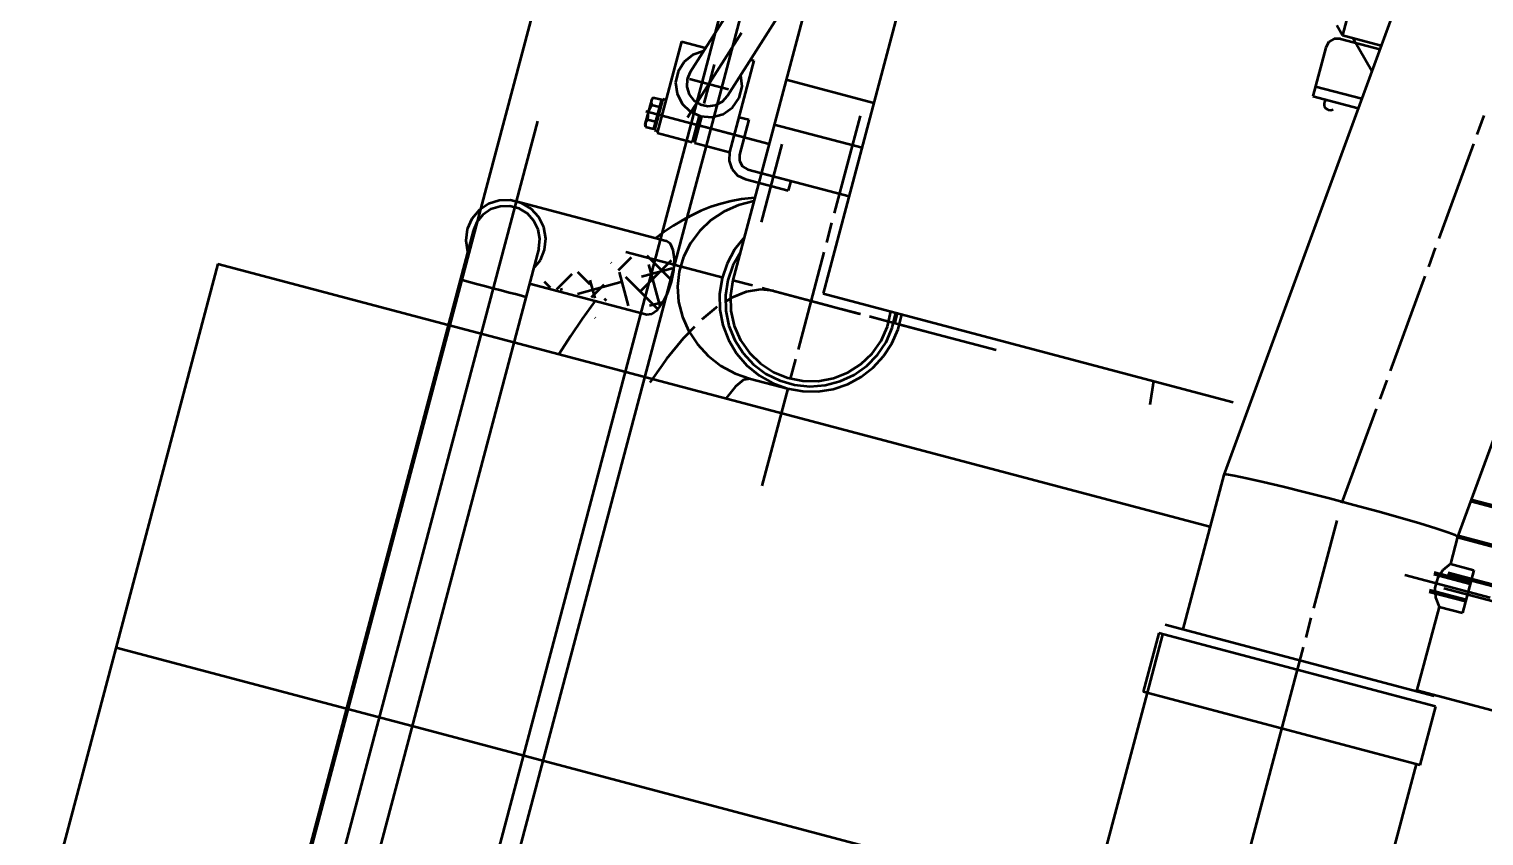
# Model space of a CAD drawing. Header units: centimetres. Extents: x 139057 to 200038, y 34824 to 80516.
# Drawn here: x 170179.1 to 170251.3, y 61241.3 to 61281.4 of the extents above; entities that cross this region are included whole.
import ezdxf

# ---------------------------------------------------------------- set-up
doc = ezdxf.new("R2010")
doc.units = ezdxf.units.CM
doc.header["$LTSCALE"] = 100
doc.layers.get('0').update_dxf_attribs({"lineweight": 0})
doc.layers.add('440_ALTRI_ELEMENTI_001-AM_0', color=31, linetype='Continuous', lineweight=50)

# ---------------------------------------------------------------- blocks, each defined once
blk = doc.blocks.new('A$C12667F03')
for p, q in [((-296.485, -861.39), (-409.265, -1286.691)), ((-341.081, -1033.465), (-383.69, -1194.146)), ((-339.335, -1159.529), (-358.015, -1210.467)), ((-327.736, -1162.605), (-346.416, -1213.543)), ((-372.185, -1180.023), (-377.876, -1201.482)), ((-378.157, -1180.53), (-384.478, -1190.491)), ((-375.926, -1181.121), (-382.62, -1191.669)), ((-391.364, -1184.074), (-394.867, -1197.283)), ((-377.997, -1184.385), (-382.353, -1200.811)), ((-351.614, -1186.72), (-352.127, -1188.653)), ((-352.411, -1188.164), (-352.127, -1188.653)), ((-384.911, -1188.96), (-386.116, -1193.503)), ((-384.911, -1188.96), (-383.709, -1189.279)), ((-381.935, -1188.537), (-384.607, -1192.747)), ((-352.537, -1188.834), (-352.806, -1188.99)), ((-352.227, -1188.833), (-352.537, -1188.834)), ((-352.227, -1188.833), (-350.272, -1189.352)), ((-352.127, -1188.653), (-350.203, -1189.163)), ((-351.619, -1188.787), (-350.666, -1190.428)), ((-384.346, -1189.635), (-384.782, -1189.983)), ((-383.819, -1189.452), (-384.346, -1189.635)), ((-352.96, -1189.259), (-353.601, -1191.676)), ((-352.806, -1188.99), (-352.96, -1189.259)), ((-384.782, -1189.983), (-385.077, -1190.457)), ((-383.293, -1190.113), (-383.805, -1192.046)), ((-381.315, -1189.913), (-382.52, -1194.456)), ((-381.478, -1189.87), (-381.315, -1189.913)), ((-385.077, -1190.457), (-385.197, -1191.001)), ((-385.197, -1191.001), (-385.129, -1191.555)), ((-384.623, -1190.844), (-384.639, -1191.225)), ((-384.478, -1190.491), (-384.623, -1190.844)), ((-384.516, -1190.824), (-382.582, -1191.336)), ((-381.904, -1191.204), (-381.961, -1190.631)), ((-379.713, -1190.855), (-375.364, -1192.009)), ((-386.385, -1191.828), (-386.719, -1193.084)), ((-386.304, -1191.745), (-386.408, -1191.912)), ((-386.304, -1191.745), (-386.385, -1191.828)), ((-386.304, -1191.745), (-385.905, -1191.851)), ((-385.905, -1191.851), (-386.29, -1193.302)), ((-385.835, -1191.819), (-386.245, -1193.365)), ((-385.835, -1191.819), (-385.68, -1191.86)), ((-385.129, -1191.555), (-384.88, -1192.055)), ((-384.639, -1191.225), (-384.524, -1191.59)), ((-384.524, -1191.59), (-384.29, -1191.892)), ((-382.878, -1191.951), (-382.62, -1191.669)), ((-382.373, -1192.237), (-382.047, -1191.762)), ((-382.047, -1191.762), (-381.904, -1191.204)), ((-353.601, -1191.676), (-351.343, -1192.275)), ((-353.473, -1191.193), (-351.171, -1191.803)), ((-352.936, -1191.852), (-352.973, -1191.883)), ((-386.672, -1192.424), (-383.874, -1193.166)), ((-386.552, -1192.456), (-386.592, -1192.834)), ((-386.4, -1192.108), (-386.552, -1192.456)), ((-386.408, -1191.912), (-386.4, -1192.108)), ((-386.4, -1192.108), (-386.001, -1192.214)), ((-385.949, -1192.016), (-385.891, -1192.031)), ((-384.88, -1192.055), (-384.479, -1192.442)), ((-384.479, -1192.442), (-383.972, -1192.675)), ((-384.29, -1191.892), (-383.968, -1192.097)), ((-383.968, -1192.097), (-383.595, -1192.179)), ((-383.595, -1192.179), (-383.216, -1192.128)), ((-383.398, -1192.723), (-382.842, -1192.571)), ((-383.216, -1192.128), (-382.878, -1191.951)), ((-382.842, -1192.571), (-382.373, -1192.237)), ((-352.973, -1191.883), (-353.037, -1192.012)), ((-353.037, -1192.012), (-353.034, -1192.155)), ((-353.034, -1192.155), (-352.964, -1192.281)), ((-352.964, -1192.281), (-352.844, -1192.36)), ((-352.844, -1192.36), (-352.702, -1192.374)), ((-352.702, -1192.374), (-352.593, -1192.337)), ((-392.055, -1192.921), (-404.396, -1239.46)), ((-386.719, -1193.084), (-386.688, -1193.196)), ((-386.592, -1192.834), (-386.696, -1193)), ((-386.696, -1193), (-386.688, -1193.196)), ((-386.688, -1193.196), (-386.29, -1193.302)), ((-386.592, -1192.834), (-386.194, -1192.939)), ((-386.246, -1193.137), (-386.188, -1193.153)), ((-384.426, -1193.02), (-380.559, -1194.045)), ((-384.03, -1192.658), (-384.376, -1193.964)), ((-384.301, -1193.053), (-382.051, -1193.65)), ((-383.914, -1192.689), (-384.26, -1193.995)), ((-383.972, -1192.675), (-383.398, -1192.723)), ((-382.059, -1192.716), (-382.52, -1194.456)), ((-382.059, -1192.716), (-381.575, -1192.845)), ((-381.575, -1192.845), (-382.037, -1194.585)), ((-380.303, -1193.079), (-375.953, -1194.232)), ((-376.052, -1192.654), (-377.334, -1197.487)), ((-345.113, -1192.639), (-345.458, -1193.578)), ((-386.245, -1193.365), (-386.09, -1193.406)), ((-386.116, -1193.503), (-384.376, -1193.964)), ((-384.26, -1193.995), (-382.52, -1194.456)), ((-383.69, -1194.146), (-384.636, -1197.714)), ((-382.52, -1194.456), (-382.547, -1194.885)), ((-382.037, -1194.585), (-382.036, -1194.895)), ((-379.934, -1194.066), (-380.959, -1197.933)), ((-345.63, -1194.047), (-347.351, -1198.741)), ((-382.547, -1194.885), (-382.408, -1195.291)), ((-382.408, -1195.291), (-382.124, -1195.613)), ((-382.036, -1194.895), (-381.88, -1195.164)), ((-381.88, -1195.164), (-381.611, -1195.318)), ((-381.611, -1195.318), (-379.484, -1195.882)), ((-382.124, -1195.613), (-381.739, -1195.802)), ((-381.739, -1195.802), (-379.612, -1196.365)), ((-380.944, -1195.495), (-376.594, -1196.649)), ((-379.484, -1195.882), (-379.612, -1196.365)), ((-393.945, -1196.852), (-394.48, -1197.022)), ((-393.384, -1196.839), (-393.945, -1196.852)), ((-392.842, -1196.983), (-393.384, -1196.839)), ((-393.108, -1196.891), (-385.662, -1198.866)), ((-382.443, -1196.887), (-382.953, -1197.016)), ((-381.926, -1196.794), (-382.443, -1196.887)), ((-381.313, -1196.889), (-382.08, -1197.086)), ((-381.271, -1196.731), (-381.926, -1196.794)), ((-394.867, -1197.283), (-417.26, -1281.727)), ((-394.946, -1197.336), (-395.305, -1197.767)), ((-394.753, -1197.566), (-395.057, -1197.937)), ((-394.48, -1197.022), (-394.946, -1197.336)), ((-394.357, -1197.296), (-394.753, -1197.566)), ((-393.9, -1197.149), (-394.357, -1197.296)), ((-393.421, -1197.136), (-393.9, -1197.149)), ((-392.957, -1197.259), (-393.421, -1197.136)), ((-392.547, -1197.508), (-392.957, -1197.259)), ((-392.361, -1197.272), (-392.842, -1196.983)), ((-392.224, -1197.862), (-392.547, -1197.508)), ((-391.981, -1197.685), (-392.361, -1197.272)), ((-384.415, -1197.595), (-384.878, -1197.845)), ((-383.94, -1197.372), (-384.415, -1197.595)), ((-383.452, -1197.178), (-383.94, -1197.372)), ((-382.953, -1197.016), (-383.452, -1197.178)), ((-382.797, -1197.403), (-383.444, -1197.831)), ((-382.08, -1197.086), (-382.797, -1197.403)), ((-384.636, -1197.714), (-407.594, -1284.291)), ((-395.53, -1198.281), (-395.602, -1198.838)), ((-395.305, -1197.767), (-395.53, -1198.281)), ((-395.057, -1197.937), (-395.245, -1198.378)), ((-392.013, -1198.293), (-392.224, -1197.862)), ((-391.932, -1198.765), (-392.013, -1198.293)), ((-391.732, -1198.188), (-391.981, -1197.685)), ((-391.633, -1198.741), (-391.732, -1198.188)), ((-385.326, -1198.118), (-385.76, -1198.414)), ((-384.878, -1197.845), (-385.326, -1198.118)), ((-384.005, -1198.358), (-384.461, -1198.97)), ((-383.444, -1197.831), (-384.005, -1198.358)), ((-377.462, -1197.97), (-377.718, -1198.937)), ((-395.245, -1198.378), (-405.005, -1235.184)), ((-395.602, -1198.838), (-395.514, -1199.392)), ((-391.988, -1199.242), (-391.932, -1198.765)), ((-391.693, -1199.299), (-391.633, -1198.741)), ((-385.76, -1198.414), (-386.18, -1198.728)), ((-385.455, -1199.016), (-385.662, -1198.866)), ((-385.317, -1199.331), (-385.455, -1199.016)), ((-384.461, -1198.97), (-384.801, -1199.648)), ((-381.787, -1198.677), (-382.273, -1199.291)), ((-391.988, -1199.242), (-401.748, -1236.047)), ((-391.906, -1199.818), (-391.693, -1199.299)), ((-388.027, -1200.318), (-387.387, -1199.674)), ((-387.67, -1199.402), (-382.837, -1200.683)), ((-385.396, -1200.82), (-386.615, -1199.607)), ((-385.26, -1199.778), (-385.317, -1199.331)), ((-385.289, -1200.316), (-385.26, -1199.778)), ((-384.801, -1199.648), (-385.016, -1200.375)), ((-382.273, -1199.291), (-382.647, -1199.978)), ((-381.985, -1199.423), (-382.361, -1200.089)), ((-377.846, -1199.42), (-379.128, -1204.253)), ((-347.524, -1199.211), (-347.868, -1200.149)), ((-407.898, -1199.997), (-416.594, -1232.792)), ((-407.898, -1199.997), (-396.478, -1203.025)), ((-392.257, -1200.256), (-391.906, -1199.818)), ((-391.087, -1201.266), (-390.325, -1200.501)), ((-389.439, -1201.029), (-390.048, -1200.423)), ((-388.382, -1199.965), (-388.39, -1199.956)), ((-387.53, -1202.087), (-387.982, -1200.42)), ((-386.963, -1201.376), (-385.41, -1199.814)), ((-385.367, -1200.23), (-386.886, -1200.641)), ((-385.972, -1202.101), (-386.534, -1200.028)), ((-385.403, -1200.89), (-385.289, -1200.316)), ((-385.016, -1200.375), (-385.099, -1201.128)), ((-382.647, -1199.978), (-382.897, -1200.72)), ((-382.361, -1200.089), (-382.612, -1200.812)), ((-395.88, -1200.773), (-395.774, -1200.801)), ((-395.774, -1200.801), (-395.665, -1200.83)), ((-395.665, -1200.83), (-395.371, -1200.908)), ((-395.371, -1200.908), (-395.073, -1200.987)), ((-395.073, -1200.987), (-394.668, -1201.094)), ((-394.668, -1201.094), (-394.261, -1201.202)), ((-394.261, -1201.202), (-393.853, -1201.31)), ((-392.448, -1200.977), (-386.631, -1202.52)), ((-391.4, -1201.194), (-391.706, -1200.889)), ((-390.845, -1201.322), (-390.877, -1201.206)), ((-387.851, -1200.903), (-390.064, -1201.502)), ((-389.188, -1201.704), (-389.429, -1200.812)), ((-389.366, -1201.663), (-388.733, -1201.027)), ((-386.066, -1202.268), (-387.673, -1200.67)), ((-385.589, -1201.445), (-385.403, -1200.89)), ((-385.494, -1200.679), (-385.484, -1200.705)), ((-385.099, -1201.128), (-385.047, -1201.888)), ((-382.897, -1200.72), (-383.017, -1201.494)), ((-382.612, -1200.812), (-382.728, -1201.568)), ((-382.353, -1200.811), (-382.478, -1201.569)), ((-382.353, -1200.811), (-381.387, -1201.068)), ((-380.903, -1201.196), (-376.071, -1202.477)), ((-348.04, -1200.619), (-349.761, -1205.313)), ((-393.853, -1201.31), (-393.447, -1201.418)), ((-393.447, -1201.418), (-393.145, -1201.498)), ((-393.145, -1201.498), (-392.848, -1201.577)), ((-392.848, -1201.577), (-392.735, -1201.607)), ((-392.735, -1201.607), (-392.623, -1201.637)), ((-392.623, -1201.637), (-392.623, -1201.637)), ((-389.18, -1201.844), (-389.832, -1202.73)), ((-388.631, -1201.833), (-388.73, -1201.734)), ((-385.871, -1201.921), (-386.492, -1202.089)), ((-386.101, -1202.287), (-385.829, -1201.926)), ((-385.829, -1201.926), (-385.589, -1201.445)), ((-385.047, -1201.888), (-384.862, -1202.633)), ((-383.017, -1201.494), (-383.001, -1202.277)), ((-382.728, -1201.568), (-382.708, -1202.332)), ((-382.434, -1201.693), (-382.712, -1201.868)), ((-382.478, -1201.569), (-382.456, -1202.336)), ((-381.695, -1201.388), (-382.434, -1201.693)), ((-380.993, -1201.273), (-381.695, -1201.388)), ((-380.336, -1201.346), (-380.993, -1201.273)), ((-380.336, -1201.346), (-377.478, -1202.104)), ((-377.876, -1201.482), (-357.546, -1206.872)), ((-389.197, -1202.659), (-389.181, -1202.685)), ((-386.631, -1202.52), (-386.377, -1202.491)), ((-386.377, -1202.491), (-386.101, -1202.287)), ((-384.862, -1202.633), (-384.55, -1203.341)), ((-383.207, -1202.182), (-383.906, -1202.771)), ((-383.134, -1202.136), (-383.207, -1202.182)), ((-383.001, -1202.277), (-382.852, -1203.046)), ((-382.708, -1202.332), (-382.551, -1203.081)), ((-382.456, -1202.336), (-382.287, -1203.085)), ((-376.995, -1202.232), (-376.028, -1202.489)), ((-375.587, -1202.606), (-374.621, -1202.862)), ((-375.545, -1202.617), (-372.687, -1203.375)), ((-374.698, -1203.118), (-374.523, -1202.371)), ((-374.455, -1203.18), (-374.279, -1202.435)), ((-374.212, -1202.453), (-374.33, -1202.898)), ((-374.165, -1203.252), (-373.984, -1202.514)), ((-396.478, -1203.025), (-393.22, -1203.889)), ((-389.832, -1202.73), (-390.416, -1203.594)), ((-384.262, -1203.121), (-384.82, -1203.7)), ((-384.55, -1203.341), (-384.119, -1203.993)), ((-382.852, -1203.046), (-382.574, -1203.778)), ((-382.551, -1203.081), (-382.262, -1203.789)), ((-382.287, -1203.085), (-381.979, -1203.788)), ((-375.012, -1203.818), (-374.698, -1203.118)), ((-374.761, -1203.881), (-374.455, -1203.18)), ((-374.467, -1203.949), (-374.165, -1203.252)), ((-374.137, -1202.99), (-369.304, -1204.272)), ((-393.22, -1203.889), (-358.698, -1213.043)), ((-390.416, -1203.594), (-390.973, -1204.476)), ((-384.82, -1203.7), (-385.648, -1204.715)), ((-384.119, -1203.993), (-383.581, -1204.571)), ((-382.574, -1203.778), (-382.174, -1204.451)), ((-382.262, -1203.789), (-381.851, -1204.434)), ((-381.979, -1203.788), (-381.542, -1204.419)), ((-375.455, -1204.445), (-375.012, -1203.818)), ((-375.187, -1204.515), (-374.761, -1203.881)), ((-374.881, -1204.586), (-374.467, -1203.949)), ((-385.648, -1204.715), (-385.871, -1205.03)), ((-383.581, -1204.571), (-382.952, -1205.057)), ((-382.174, -1204.451), (-381.664, -1205.045)), ((-381.851, -1204.434), (-381.331, -1204.995)), ((-381.542, -1204.419), (-380.993, -1204.955)), ((-379.256, -1204.736), (-379.512, -1205.703)), ((-376.008, -1204.976), (-375.455, -1204.445)), ((-375.721, -1205.063), (-375.187, -1204.515)), ((-375.395, -1205.146), (-374.881, -1204.586)), ((-385.871, -1205.03), (-386.48, -1205.89)), ((-382.952, -1205.057), (-382.249, -1205.439)), ((-382.249, -1205.439), (-381.492, -1205.706)), ((-381.664, -1205.045), (-381.06, -1205.543)), ((-381.331, -1204.995), (-380.719, -1205.453)), ((-381.06, -1205.543), (-380.38, -1205.931)), ((-380.993, -1204.955), (-380.351, -1205.376)), ((-380.719, -1205.453), (-380.034, -1205.795)), ((-380.351, -1205.376), (-379.641, -1205.667)), ((-377.367, -1205.677), (-376.654, -1205.392)), ((-377.036, -1205.831), (-376.344, -1205.507)), ((-376.654, -1205.392), (-376.008, -1204.976)), ((-376.344, -1205.507), (-375.721, -1205.063)), ((-375.995, -1205.612), (-375.395, -1205.146)), ((-382.235, -1206.085), (-382.699, -1206.673)), ((-381.83, -1205.76), (-382.235, -1206.085)), ((-381.492, -1205.706), (-381.83, -1205.76)), ((-381.492, -1205.706), (-379.643, -1206.196)), ((-379.64, -1206.186), (-380.922, -1211.019)), ((-380.38, -1205.931), (-379.643, -1206.196)), ((-380.034, -1205.795), (-379.299, -1206.008)), ((-379.643, -1206.196), (-378.895, -1206.329)), ((-379.641, -1205.667), (-378.888, -1205.816)), ((-379.299, -1206.008), (-378.539, -1206.086)), ((-378.888, -1205.816), (-378.121, -1205.82)), ((-378.539, -1206.086), (-377.776, -1206.027)), ((-378.135, -1206.335), (-377.384, -1206.215)), ((-378.121, -1205.82), (-377.367, -1205.677)), ((-377.776, -1206.027), (-377.036, -1205.831)), ((-377.384, -1206.215), (-376.664, -1205.971)), ((-376.664, -1205.971), (-375.995, -1205.612)), ((-361.506, -1205.822), (-361.682, -1206.994)), ((-349.934, -1205.783), (-350.278, -1206.721)), ((-378.895, -1206.329), (-378.135, -1206.335)), ((-350.45, -1207.191), (-352.172, -1211.885)), ((-358.015, -1210.467), (-360.049, -1218.137)), ((-357.878, -1210.461), (-358.015, -1210.467)), ((-357.493, -1210.521), (-357.878, -1210.461)), ((-356.877, -1210.647), (-357.493, -1210.521)), ((-356.059, -1210.833), (-356.877, -1210.647)), ((-355.071, -1211.069), (-356.059, -1210.833)), ((-353.959, -1211.346), (-355.071, -1211.069)), ((-352.771, -1211.652), (-353.959, -1211.346)), ((-351.559, -1211.974), (-352.771, -1211.652)), ((-350.375, -1212.297), (-351.559, -1211.974)), ((-345.769, -1211.779), (-309.373, -1221.43)), ((-345.739, -1211.696), (-309.359, -1221.343)), ((-352.41, -1212.739), (-353.564, -1217.091)), ((-349.272, -1212.607), (-350.375, -1212.297)), ((-348.297, -1212.891), (-349.272, -1212.607)), ((-347.494, -1213.136), (-348.297, -1212.891)), ((-346.896, -1213.331), (-347.494, -1213.136)), ((-346.532, -1213.469), (-346.896, -1213.331)), ((-346.416, -1213.543), (-346.532, -1213.469)), ((-346.396, -1213.487), (-309.676, -1223.225)), ((-346.416, -1213.543), (-346.775, -1214.896)), ((-346.426, -1213.57), (-309.691, -1223.312)), ((-346.775, -1214.896), (-347.152, -1215.204)), ((-346.775, -1214.896), (-345.615, -1215.204)), ((-349.037, -1215.434), (-344.802, -1216.558)), ((-347.599, -1215.402), (-345.795, -1215.881)), ((-347.574, -1215.305), (-345.769, -1215.784)), ((-347.416, -1215.612), (-347.541, -1216.083)), ((-347.152, -1215.204), (-347.416, -1215.612)), ((-346.911, -1215.408), (-310.18, -1225.148)), ((-346.888, -1215.323), (-310.158, -1225.063)), ((-345.615, -1215.204), (-346.179, -1217.33)), ((-347.83, -1216.272), (-346.025, -1216.75)), ((-347.804, -1216.175), (-346, -1216.654)), ((-347.541, -1216.083), (-347.514, -1216.569)), ((-311.529, -1225.552), (-347.099, -1216.119)), ((-347.339, -1217.023), (-348.45, -1221.213)), ((-347.514, -1216.569), (-347.339, -1217.023)), ((-347.339, -1217.023), (-346.179, -1217.33)), ((-353.693, -1217.575), (-353.949, -1218.541)), ((-361.241, -1218.339), (-362.01, -1221.238)), ((-361.047, -1218.39), (-361.816, -1221.29)), ((-347.515, -1221.978), (-361.241, -1218.339)), ((-360.919, -1217.906), (-347.58, -1221.444)), ((-412.947, -1219.038), (-401.527, -1222.067)), ((-354.077, -1219.025), (-357.922, -1233.523)), ((-361.816, -1221.29), (-366.207, -1237.847)), ((-348.284, -1224.878), (-362.01, -1221.238)), ((-348.437, -1221.165), (-339.738, -1223.472)), ((-401.527, -1222.067), (-398.27, -1222.931)), ((-347.515, -1221.978), (-348.284, -1224.878)), ((-398.27, -1222.931), (-364.618, -1231.854)), ((-348.477, -1224.827), (-352.868, -1241.384))]:
    blk.add_line(p, q)

msp = doc.modelspace()

# ---------------------------------------------------------------- block references
at = {"layer": '440_ALTRI_ELEMENTI_001-AM_0'}
msp.add_blockref('A$C12667F03', (170596.41, 62469.725, 0), dxfattribs=at)

doc.saveas('drawing.dxf')
